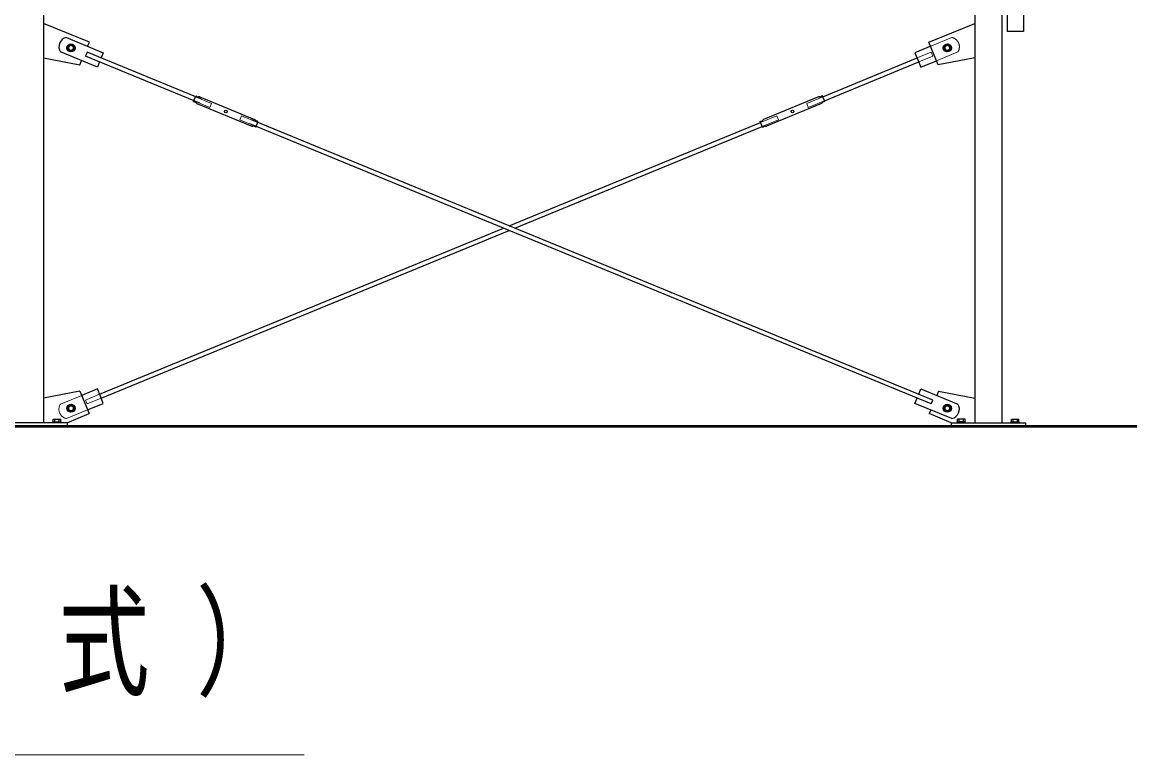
# Model space of a CAD drawing. Units: millimetres on the paper. Extents: x -365 to 0, y -19 to 257.
# Drawn here: x -267.28 to -239.76, y 110.57 to 128.66 of the extents above; entities that cross this region are included whole.
import ezdxf

# ---------------------------------------------------------------- set-up
doc = ezdxf.new("R2010")
doc.units = ezdxf.units.MM
doc.linetypes.add('USER1', pattern=[4.5, 2.5, -2])
doc.layers.add('LY_1', color=7, linetype='Continuous', lineweight=25)
doc.styles.add('ＭＳ ゴシック', font='')
doc.styles.get('ＭＳ ゴシック').set_extended_font_data('MS Gothic')

msp = doc.modelspace()

# ---------------------------------------------------------------- linework, layer by layer
at = {"layer": 'LY_1'}
for p, q in [((-242.555, 141.315), (-242.555, 128.438)), ((-242.959, 130.398), (-242.959, 128.438)), ((-266.757, 130.025), (-266.757, 118.772)), ((-243.757, 130.025), (-243.757, 118.772)), ((-243.09, 130.025), (-243.09, 118.772)), ((-265.625, 128.169), (-266.757, 128.635)), ((-244.889, 128.169), (-243.757, 128.635)), ((-266.193, 128.288), (-265.281, 127.912)), ((-242.555, 128.438), (-242.959, 128.438)), ((-266.164, 128.067), (-266.091, 128.123)), ((-266.152, 127.975), (-266.164, 128.067)), ((-266.091, 128.123), (-266.006, 128.088)), ((-265.993, 127.996), (-266.066, 127.94)), ((-266.006, 128.088), (-265.993, 127.996)), ((-265.667, 128.071), (-265.625, 128.169)), ((-244.845, 128.072), (-245.233, 127.912)), ((-244.657, 127.616), (-244.889, 128.169)), ((-244.509, 128.088), (-244.521, 127.996)), ((-244.521, 127.996), (-244.448, 127.94)), ((-244.423, 128.123), (-244.509, 128.088)), ((-244.35, 128.067), (-244.423, 128.123)), ((-244.362, 127.975), (-244.35, 128.067)), ((-266.757, 127.785), (-265.858, 127.616)), ((-265.428, 127.555), (-266.34, 127.93)), ((-266.066, 127.94), (-266.152, 127.975)), ((-265.682, 127.926), (-265.723, 127.827)), ((-262.893, 126.664), (-265.723, 127.827)), ((-262.852, 126.762), (-265.682, 127.926)), ((-265.281, 127.912), (-265.334, 127.783)), ((-247.508, 126.826), (-245.18, 127.783)), ((-245.233, 127.912), (-245.16, 127.734)), ((-245.16, 127.734), (-245.086, 127.555)), ((-243.757, 127.785), (-244.657, 127.616)), ((-244.448, 127.94), (-244.362, 127.975)), ((-265.858, 127.616), (-265.816, 127.714)), ((-265.375, 127.684), (-265.428, 127.555)), ((-247.467, 126.727), (-245.14, 127.684)), ((-245.086, 127.555), (-244.7, 127.713)), ((-263.054, 126.71), (-262.999, 126.843)), ((-263.054, 126.71), (-263.008, 126.691)), ((-262.999, 126.843), (-262.953, 126.824)), ((-262.968, 126.655), (-261.612, 126.097)), ((-262.9, 126.822), (-261.543, 126.264)), ((-247.614, 126.822), (-248.971, 126.264)), ((-247.546, 126.655), (-248.902, 126.097)), ((-247.515, 126.843), (-247.561, 126.824)), ((-247.46, 126.71), (-247.515, 126.843)), ((-247.46, 126.71), (-247.506, 126.691)), ((-255.257, 123.523), (-261.66, 126.156)), ((-255.257, 123.639), (-261.619, 126.255)), ((-261.512, 126.076), (-261.559, 126.095)), ((-261.512, 126.076), (-261.458, 126.209)), ((-261.458, 126.209), (-261.504, 126.228)), ((-255.257, 123.639), (-249.049, 126.192)), ((-255.117, 123.581), (-249.009, 126.093)), ((-249.056, 126.209), (-249.01, 126.228)), ((-249.002, 126.076), (-249.056, 126.209)), ((-249.002, 126.076), (-248.955, 126.095)), ((-244.791, 119.334), (-255.257, 123.639)), ((-265.375, 119.478), (-255.397, 123.581)), ((-265.334, 119.379), (-255.257, 123.523)), ((-244.832, 119.236), (-255.257, 123.523)), ((-265.864, 119.551), (-266.757, 119.379)), ((-265.864, 119.551), (-265.633, 118.997)), ((-265.428, 119.607), (-265.814, 119.448)), ((-265.354, 119.428), (-265.428, 119.607)), ((-245.14, 119.478), (-245.086, 119.607)), ((-245.086, 119.607), (-244.174, 119.232)), ((-244.65, 119.551), (-244.694, 119.446)), ((-244.65, 119.551), (-243.757, 119.379)), ((-266.152, 119.187), (-266.164, 119.095)), ((-266.066, 119.222), (-266.152, 119.187)), ((-265.993, 119.165), (-266.066, 119.222)), ((-265.669, 119.09), (-265.281, 119.249)), ((-265.281, 119.249), (-265.354, 119.428)), ((-245.233, 119.249), (-245.18, 119.379)), ((-244.321, 118.874), (-245.233, 119.249)), ((-244.832, 119.236), (-244.791, 119.334)), ((-244.521, 119.165), (-244.448, 119.222)), ((-244.448, 119.222), (-244.362, 119.187)), ((-244.362, 119.187), (-244.35, 119.095)), ((-266.174, 118.772), (-265.633, 118.997)), ((-266.164, 119.095), (-266.091, 119.039)), ((-266.091, 119.039), (-266.006, 119.074)), ((-266.006, 119.074), (-265.993, 119.165)), ((-244.843, 119.089), (-244.881, 118.997)), ((-244.34, 118.772), (-244.881, 118.997)), ((-244.509, 119.074), (-244.521, 119.165)), ((-244.423, 119.039), (-244.509, 119.074)), ((-244.35, 119.095), (-244.423, 119.039)), ((-266.174, 118.772), (-268.007, 118.772)), ((-266.524, 118.793), (-266.324, 118.793)), ((-266.524, 118.772), (-266.524, 118.793)), ((-266.516, 118.86), (-266.331, 118.86)), ((-266.516, 118.793), (-266.516, 118.86)), ((-266.477, 118.793), (-266.477, 118.86)), ((-266.37, 118.793), (-266.37, 118.86)), ((-266.331, 118.793), (-266.331, 118.86)), ((-266.324, 118.772), (-266.324, 118.793)), ((-266.174, 118.772), (-266.174, 118.692)), ((-244.34, 118.772), (-242.507, 118.772)), ((-244.34, 118.772), (-244.34, 118.692)), ((-243.99, 118.793), (-244.19, 118.793)), ((-244.19, 118.772), (-244.19, 118.793)), ((-243.998, 118.86), (-244.183, 118.86)), ((-244.183, 118.793), (-244.183, 118.86)), ((-244.144, 118.793), (-244.144, 118.86)), ((-244.037, 118.793), (-244.037, 118.86)), ((-243.998, 118.793), (-243.998, 118.86)), ((-243.99, 118.772), (-243.99, 118.793)), ((-242.857, 118.793), (-242.657, 118.793)), ((-242.857, 118.772), (-242.857, 118.793)), ((-242.849, 118.86), (-242.665, 118.86)), ((-242.849, 118.793), (-242.849, 118.86)), ((-242.81, 118.793), (-242.81, 118.86)), ((-242.704, 118.793), (-242.704, 118.86)), ((-242.665, 118.793), (-242.665, 118.86)), ((-242.657, 118.772), (-242.657, 118.793)), ((-242.507, 118.772), (-242.507, 118.692))]:
    msp.add_line(p, q, dxfattribs=at)
at = {"layer": 'LY_1', "linetype": 'USER1', "lineweight": 13}
for p, q in [((-244.321, 128.288), (-244.845, 128.072)), ((-245.18, 127.783), (-244.832, 127.926)), ((-245.14, 127.684), (-244.791, 127.827)), ((-244.832, 127.926), (-244.791, 127.827)), ((-244.7, 127.713), (-244.174, 127.93)), ((-263.047, 126.727), (-262.646, 126.562)), ((-263.006, 126.826), (-262.606, 126.661)), ((-262.646, 126.562), (-262.606, 126.661)), ((-247.508, 126.826), (-247.908, 126.661)), ((-247.868, 126.562), (-247.908, 126.661)), ((-247.467, 126.727), (-247.868, 126.562)), ((-261.906, 126.258), (-261.866, 126.357)), ((-261.866, 126.357), (-261.465, 126.192)), ((-248.648, 126.357), (-249.049, 126.192)), ((-248.608, 126.258), (-248.648, 126.357)), ((-261.906, 126.258), (-261.505, 126.093)), ((-248.608, 126.258), (-249.009, 126.093)), ((-265.375, 119.478), (-265.723, 119.334)), ((-265.814, 119.448), (-266.34, 119.232)), ((-265.682, 119.236), (-265.723, 119.334)), ((-265.334, 119.379), (-265.682, 119.236)), ((-266.193, 118.874), (-265.669, 119.09))]:
    msp.add_line(p, q, dxfattribs=at)
at = {"layer": 'LY_1', "lineweight": 50}
msp.add_line((-342.424, 118.692), (-239.757, 118.692), dxfattribs=at)
at = {"layer": 'LY_1', "lineweight": 13}
msp.add_lwpolyline([(-329.498, 122.49), (-317.491, 110.573), (-260.322, 110.573)], dxfattribs=at)
at = {"layer": 'LY_1'}
for centre, radius in [((-266.079, 128.031), 0.1), ((-266.079, 128.031), 0.08), ((-244.435, 128.031), 0.1), ((-244.435, 128.031), 0.08), ((-262.256, 126.459), 0.0333), ((-248.258, 126.459), 0.0333), ((-266.079, 119.13), 0.1), ((-266.079, 119.13), 0.08), ((-244.435, 119.13), 0.1), ((-244.435, 119.13), 0.08)]:
    msp.add_circle(centre, radius, dxfattribs=at)
at = {"layer": 'LY_1', "linetype": 'USER1', "lineweight": 13}
for centre in [(-266.079, 128.031), (-244.435, 128.031), (-266.079, 119.13), (-244.435, 119.13)]:
    msp.add_circle(centre, 0.0567, dxfattribs=at)
at = {"layer": 'LY_1'}
for centre, radius, start, end in [((-266.14, 128.057), 0.237, 102.9443, 212.3438), ((-263.022, 126.655), 0.0387, 27.3716, 67.6442), ((-262.954, 126.691), 0.0387, 207.3716, 247.6442), ((-262.938, 126.859), 0.0387, 247.6442, 287.9168), ((-262.915, 126.786), 0.0387, 67.6442, 107.9168), ((-247.599, 126.786), 0.0387, 72.0832, 112.3558), ((-247.576, 126.859), 0.0387, 252.0832, 292.3558), ((-247.56, 126.691), 0.0387, 292.3558, 332.6284), ((-247.492, 126.655), 0.0387, 112.3558, 152.6284), ((-261.597, 126.133), 0.0387, 247.6442, 287.9168), ((-261.573, 126.059), 0.0387, 67.6442, 107.9168), ((-261.558, 126.228), 0.0387, 27.3716, 67.6442), ((-261.489, 126.263), 0.0387, 207.3716, 247.6442), ((-249.025, 126.263), 0.0387, 292.3558, 332.6284), ((-248.956, 126.228), 0.0387, 112.3558, 152.6284), ((-248.941, 126.059), 0.0387, 72.0832, 112.3558), ((-248.917, 126.133), 0.0387, 252.0832, 292.3558), ((-244.374, 119.105), 0.237, 282.9443, 32.3438)]:
    msp.add_arc(centre, radius, start, end, dxfattribs=at)
at = {"layer": 'LY_1', "linetype": 'USER1', "lineweight": 13}
for centre, start, end in [((-244.374, 128.057), 327.6561, 77.0556), ((-266.14, 119.105), 147.6561, 257.0556)]:
    msp.add_arc(centre, 0.237, start, end, dxfattribs=at)

# ---------------------------------------------------------------- texts
at = {"layer": 'LY_1', "insert": (-317.322, 113.223), "char_height": 2.199, "attachment_point": 4, "style": 'ＭＳ ゴシック'}
msp.add_mtext('\\T1.51;\\W0.75;ターンバックル:呼びM16（パイプ式）', dxfattribs=at)

doc.saveas('drawing.dxf')
